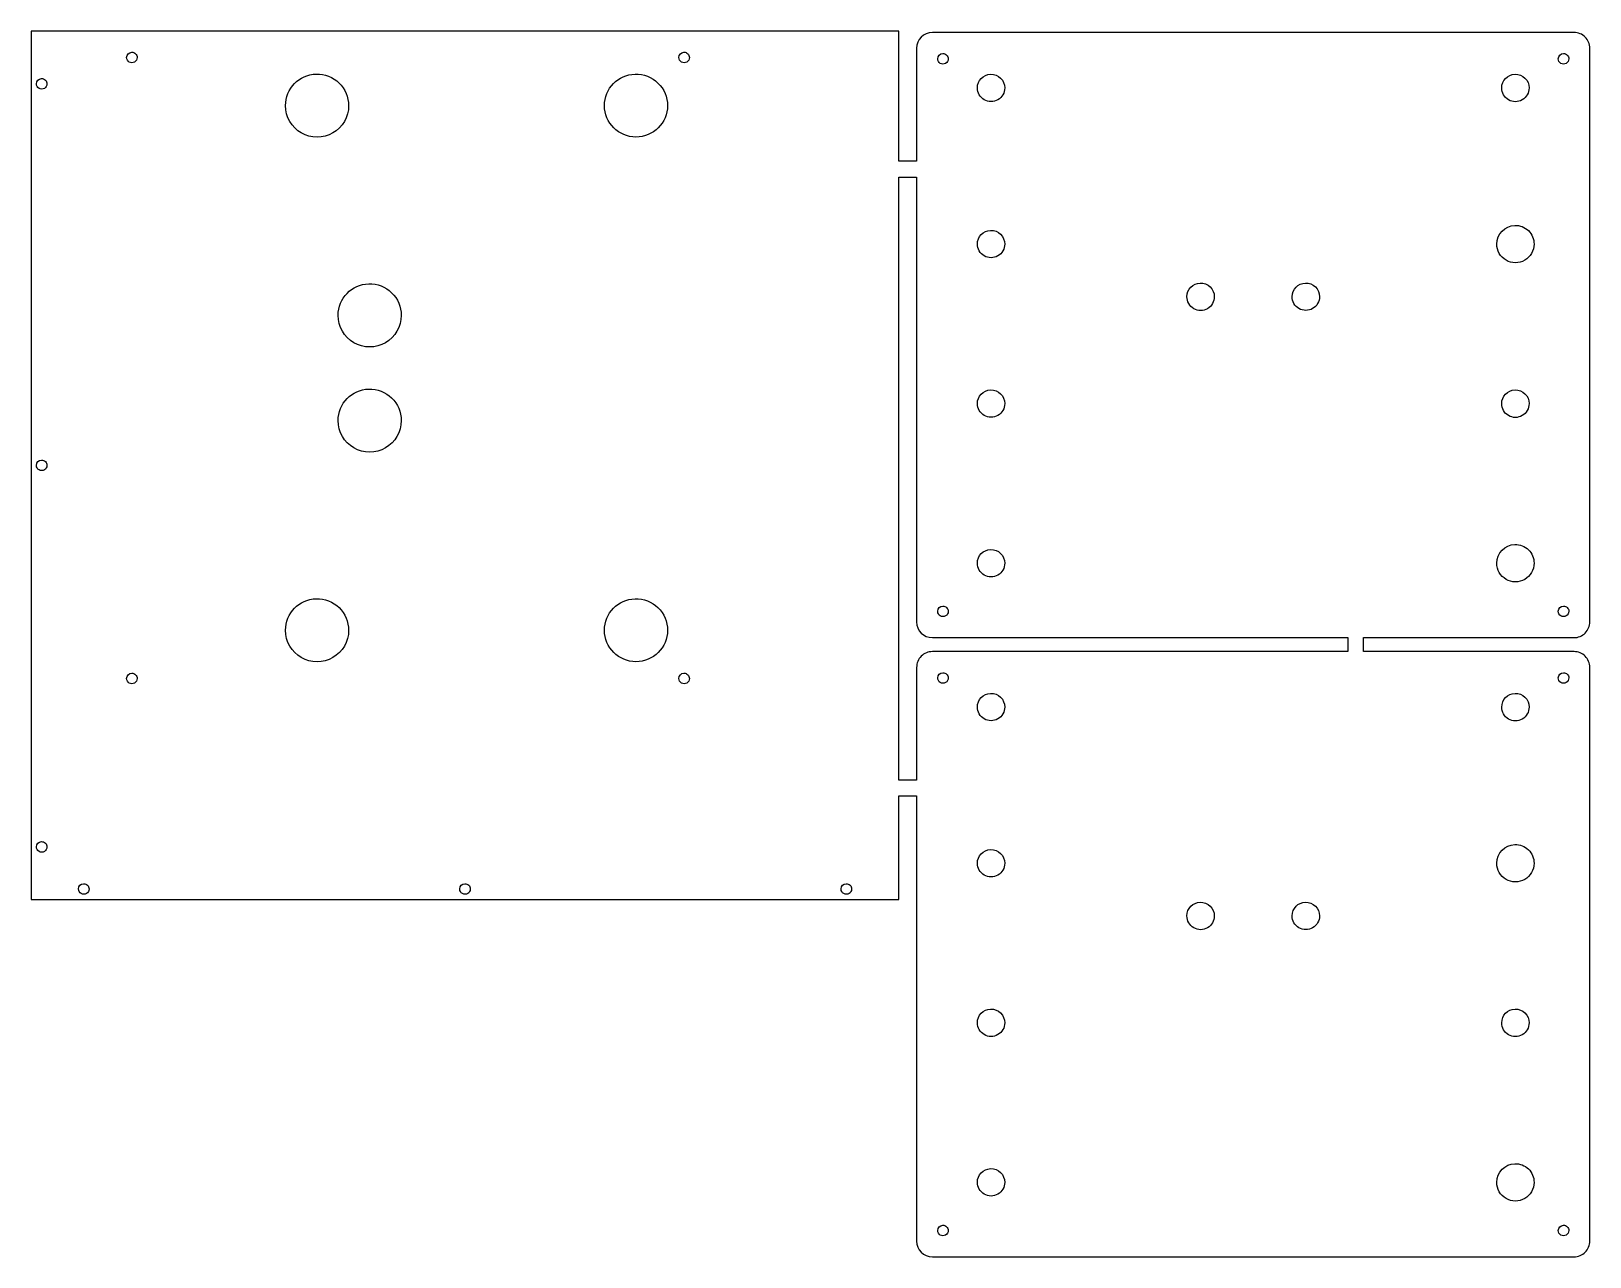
# Model space of a CAD drawing. Extents: x 7 to 303, y 57 to 290.
import ezdxf

# ---------------------------------------------------------------- set-up
doc = ezdxf.new("R2010")
doc.units = 0
doc.layers.add('Layer_1', color=7, linetype='CONTINUOUS')

msp = doc.modelspace()

# ---------------------------------------------------------------- linework, layer by layer
at = {"layer": 'Layer_1', "color": 7}
for p, q in [((6.702433, 290.38715), (6.702433, 125.386887)), ((171.702178, 290.38715), (6.702433, 290.38715)), ((6.702433, 290.38715), (6.702433, 290.38715)), ((171.702178, 265.665662), (171.702178, 290.38715)), ((300.062314, 290.144271), (178.062515, 290.144271)), ((25.824263, 286.387394), (25.824263, 286.387394)), ((130.823537, 286.386878), (130.823537, 286.386878)), ((175.062698, 287.144454), (175.062698, 265.665662)), ((180.03397, 286.144515), (180.03397, 286.144515)), ((298.033992, 286.144515), (298.033992, 286.144515)), ((303.062636, 178.144391), (303.062636, 287.144454)), ((60.889305, 282.236227), (60.889305, 282.236227)), ((121.526947, 282.23416), (121.526947, 282.23416)), ((189.13729, 282.214006), (189.13729, 282.214006)), ((288.837155, 282.214006), (288.837155, 282.214006)), ((8.674406, 281.3877), (8.674406, 281.3877)), ((175.062698, 265.665662), (171.702178, 265.665662)), ((171.702178, 262.665845), (175.062698, 262.665845)), ((171.702178, 148.067156), (171.702178, 262.665845)), ((171.702178, 262.665845), (171.702178, 262.665845)), ((175.062698, 262.665845), (175.062698, 178.144391)), ((189.13729, 252.534163), (189.13729, 252.534163)), ((288.808712, 253.482943), (288.808712, 253.482943)), ((70.887145, 242.384395), (70.887145, 242.384395)), ((228.987569, 242.533742), (228.987569, 242.533742)), ((248.987384, 242.533742), (248.987384, 242.533742)), ((70.887145, 222.384583), (70.887145, 222.384583)), ((189.13729, 222.214051), (189.13729, 222.214051)), ((288.837155, 222.214051), (288.837155, 222.214051)), ((8.674406, 208.887733), (8.674406, 208.887733)), ((288.808712, 192.842717), (288.808712, 192.842717)), ((189.13729, 191.89394), (189.13729, 191.89394)), ((60.889305, 182.536371), (60.889305, 182.536371)), ((121.526947, 182.534304), (121.526947, 182.534304)), ((180.03397, 181.144207), (180.03397, 181.144207)), ((298.033992, 181.144207), (298.033992, 181.144207)), ((178.062515, 175.144574), (257.060792, 175.144574)), ((257.060792, 175.144574), (257.060792, 172.485305)), ((260.060609, 172.485305), (260.060609, 175.144574)), ((260.060609, 175.144574), (300.062314, 175.144574)), ((257.060792, 172.485305), (178.062515, 172.485305)), ((300.062314, 172.485305), (260.060609, 172.485305)), ((175.062698, 169.48497), (175.062698, 148.067156)), ((303.062636, 60.484906), (303.062636, 169.48497)), ((25.824263, 168.387364), (25.824263, 168.387364)), ((130.823537, 168.386846), (130.823537, 168.386846)), ((180.03397, 168.485033), (180.03397, 168.485033)), ((298.033992, 168.485033), (298.033992, 168.485033)), ((189.13729, 164.554523), (189.13729, 164.554523)), ((288.837155, 164.554523), (288.837155, 164.554523)), ((175.062698, 148.067156), (171.702178, 148.067156)), ((171.702178, 125.386887), (171.702178, 145.067339)), ((171.702178, 145.067339), (175.062698, 145.067339)), ((175.062698, 145.067339), (175.062698, 60.484906)), ((8.674406, 136.387767), (8.674406, 136.387767)), ((189.13729, 134.874681), (189.13729, 134.874681)), ((288.808712, 135.823459), (288.808712, 135.823459)), ((16.674434, 128.388254), (16.674434, 128.388254)), ((89.173885, 128.386704), (89.173885, 128.386704)), ((161.674366, 128.387738), (161.674366, 128.387738)), ((6.702433, 125.386887), (171.702178, 125.386887)), ((228.987569, 124.874776), (228.987569, 124.874776)), ((248.987384, 124.874776), (248.987384, 124.874776)), ((189.13729, 104.554567), (189.13729, 104.554567)), ((288.837155, 104.554567), (288.837155, 104.554567)), ((189.13729, 74.234971), (189.13729, 74.234971)), ((288.808712, 75.183751), (288.808712, 75.183751)), ((180.03397, 63.485241), (180.03397, 63.485241)), ((298.033992, 63.485241), (298.033992, 63.485241)), ((178.062515, 57.485089), (300.062314, 57.485089))]:
    msp.add_line(p, q, dxfattribs=at)
for points in [[(178.062515, 290.144271), (176.405804, 290.14417), (175.062799, 288.801165), (175.062698, 287.144454)], [(302.183778, 289.26577), (301.621104, 289.828349), (300.857988, 290.144356), (300.062314, 290.144271)], [(303.062636, 287.144454), (303.062588, 287.940128), (302.746451, 288.703191), (302.183778, 289.26577)], [(24.85223, 285.386939), (24.851771, 285.928661), (25.282753, 286.372244), (25.824263, 286.387394)], [(25.352328, 284.520743), (25.042866, 284.699411), (24.85223, 285.029603), (24.85223, 285.386939)], [(26.352525, 284.520743), (26.043063, 284.342075), (25.66179, 284.342075), (25.352328, 284.520743)], [(25.824263, 286.387394), (26.094438, 286.39506), (26.356209, 286.293034), (26.549939, 286.104561)], [(26.852623, 285.386939), (26.852623, 285.029603), (26.661987, 284.699411), (26.352525, 284.520743)], [(26.549939, 286.104561), (26.743668, 285.916088), (26.852855, 285.657222), (26.852623, 285.386939)], [(130.349275, 284.511668), (130.03825, 284.692776), (129.848542, 285.02705), (129.852537, 285.386939)], [(129.852537, 285.386939), (129.852343, 285.92807), (130.282634, 286.371185), (130.823537, 286.386878)], [(131.355677, 284.511668), (131.044653, 284.33056), (130.660299, 284.33056), (130.349275, 284.511668)], [(130.823537, 286.386878), (131.09371, 286.394683), (131.355537, 286.29279), (131.549364, 286.104414)], [(131.852414, 285.386939), (131.85641, 285.02705), (131.666701, 284.692776), (131.355677, 284.511668)], [(131.549364, 286.104414), (131.743192, 285.916039), (131.852511, 285.657224), (131.852414, 285.386939)], [(179.559225, 284.269405), (179.248218, 284.450486), (179.0585, 284.784715), (179.062452, 285.144576)], [(179.062452, 285.144576), (179.062265, 285.685903), (179.492863, 286.129097), (180.03397, 286.144515)], [(180.03397, 286.144515), (180.304055, 286.152178), (180.565747, 286.050222), (180.759461, 285.861862)], [(181.062331, 285.144576), (181.066283, 284.784715), (180.876565, 284.450486), (180.565558, 284.269405)], [(180.759461, 285.861862), (180.953175, 285.673502), (181.062423, 285.41477), (181.062331, 285.144576)], [(297.559268, 284.269405), (297.248261, 284.450486), (297.058543, 284.784715), (297.062495, 285.144576)], [(297.062495, 285.144576), (297.062308, 285.685895), (297.492893, 286.129086), (298.033992, 286.144515)], [(298.033992, 286.144515), (298.304081, 286.152184), (298.565778, 286.050231), (298.759497, 285.86187)], [(299.062374, 285.144576), (299.066326, 284.784715), (298.876608, 284.450486), (298.565601, 284.269405)], [(298.759497, 285.86187), (298.953215, 285.673509), (299.062467, 285.414774), (299.062374, 285.144576)], [(55.062273, 276.23711), (55.061401, 279.484086), (57.643678, 282.142623), (60.889305, 282.236227)], [(60.889305, 282.236227), (62.510255, 282.283056), (64.081136, 281.67177), (65.244085, 280.541628)], [(115.702497, 276.23711), (115.702703, 279.48231), (118.283136, 282.139211), (121.526947, 282.23416)], [(121.526947, 282.23416), (123.147891, 282.281548), (124.718993, 281.670796), (125.882334, 280.541042)], [(180.565558, 284.269405), (180.254552, 284.088324), (179.870231, 284.088324), (179.559225, 284.269405)], [(186.61238, 279.614165), (186.611878, 281.021223), (187.730819, 282.173369), (189.13729, 282.214006)], [(189.13729, 282.214006), (189.839776, 282.234357), (190.52058, 281.969461), (191.024577, 281.479678)], [(286.312765, 279.614165), (286.312256, 281.021026), (287.430888, 282.173093), (288.837155, 282.214006)], [(288.837155, 282.214006), (289.539639, 282.234354), (290.220441, 281.969458), (290.724436, 281.479675)], [(298.565601, 284.269405), (298.254595, 284.088324), (297.870274, 284.088324), (297.559268, 284.269405)], [(8.199124, 279.511496), (7.888106, 279.692593), (7.698394, 280.02685), (7.702372, 280.386727)], [(7.702372, 280.386727), (7.701633, 280.92865), (8.132695, 281.372545), (8.674406, 281.3877)], [(9.205499, 279.511496), (8.894482, 279.330399), (8.510141, 279.330399), (8.199124, 279.511496)], [(8.674406, 281.3877), (8.944582, 281.395226), (9.206299, 281.293067), (9.399931, 281.104497)], [(9.70225, 280.386727), (9.706228, 280.02685), (9.516516, 279.692593), (9.205499, 279.511496)], [(9.399931, 281.104497), (9.593563, 280.915927), (9.702618, 280.657008), (9.70225, 280.386727)], [(65.244085, 280.541628), (66.407034, 279.411486), (67.063009, 277.858736), (67.062571, 276.23711)], [(125.882334, 280.541042), (127.045674, 279.411287), (127.702177, 277.858747), (127.702282, 276.23711)], [(187.91243, 277.362412), (187.107956, 277.826875), (186.61238, 278.685238), (186.61238, 279.614165)], [(191.81258, 279.614165), (191.81258, 278.685238), (191.317003, 277.826875), (190.51253, 277.362412)], [(191.024577, 281.479678), (191.528574, 280.989895), (191.812831, 280.316945), (191.81258, 279.614165)], [(287.604167, 277.338143), (286.795449, 277.809108), (286.302238, 278.678364), (286.312765, 279.614165)], [(291.512436, 279.614165), (291.522963, 278.678364), (291.029752, 277.809108), (290.221034, 277.338143)], [(290.724436, 281.479675), (291.228432, 280.989892), (291.512688, 280.316944), (291.512436, 279.614165)], [(58.062347, 271.040828), (56.205895, 272.112651), (55.062273, 274.093463), (55.062273, 276.23711)], [(67.062571, 276.23711), (67.062571, 274.093463), (65.91895, 272.112651), (64.062497, 271.040828)], [(121.702389, 270.272969), (118.402676, 270.272969), (115.722217, 272.937455), (115.702497, 276.23711)], [(127.702282, 276.23711), (127.682561, 272.937455), (125.002102, 270.272969), (121.702389, 270.272969)], [(190.51253, 277.362412), (189.708056, 276.897949), (188.716903, 276.897949), (187.91243, 277.362412)], [(290.221034, 277.338143), (289.412316, 276.867177), (288.412885, 276.867177), (287.604167, 277.338143)], [(64.062497, 271.040828), (62.206044, 269.969004), (59.9188, 269.969004), (58.062347, 271.040828)], [(186.61238, 249.934323), (186.611879, 251.341381), (187.730819, 252.493527), (189.13729, 252.534163)], [(189.13729, 252.534163), (189.839776, 252.554514), (190.52058, 252.289619), (191.024577, 251.799836)], [(285.362435, 249.934323), (285.362361, 251.854596), (286.889259, 253.426837), (288.808712, 253.482943)], [(288.808712, 253.482943), (289.767888, 253.51107), (290.697595, 253.149697), (291.385986, 252.48117)], [(291.385986, 252.48117), (292.074376, 251.812643), (292.462806, 250.893911), (292.462767, 249.934323)], [(187.91243, 247.68257), (187.107956, 248.147033), (186.61238, 249.005396), (186.61238, 249.934323)], [(191.81258, 249.934323), (191.81258, 249.005396), (191.317003, 248.147033), (190.51253, 247.68257)], [(191.024577, 251.799836), (191.528574, 251.310053), (191.812831, 250.637103), (191.81258, 249.934323)], [(287.137518, 246.859789), (286.039093, 247.493965), (285.362435, 248.66597), (285.362435, 249.934323)], [(292.462767, 249.934323), (292.462767, 248.66597), (291.786109, 247.493965), (290.687684, 246.859789)], [(190.51253, 247.68257), (189.708056, 247.218107), (188.716903, 247.218107), (187.91243, 247.68257)], [(290.687684, 246.859789), (289.589258, 246.225613), (288.235943, 246.225613), (287.137518, 246.859789)], [(65.062179, 236.386831), (65.062115, 239.632425), (67.642932, 242.289713), (70.887145, 242.384395)], [(70.887145, 242.384395), (72.508178, 242.431786), (74.07936, 241.820964), (75.242716, 240.691098)], [(75.242716, 240.691098), (76.406072, 239.561231), (77.062514, 238.008557), (77.06248, 236.386831)], [(226.462661, 239.934417), (226.46244, 241.341274), (227.581299, 242.49311), (228.987569, 242.533742)], [(228.987569, 242.533742), (229.689878, 242.553948), (230.370467, 242.289059), (230.874335, 241.799404)], [(230.874335, 241.799404), (231.378203, 241.309749), (231.662451, 240.637016), (231.662343, 239.934417)], [(246.462473, 239.934417), (246.462251, 241.341275), (247.581112, 242.493111), (248.987384, 242.533742)], [(248.987384, 242.533742), (249.68978, 242.55409), (250.370504, 242.289265), (250.874485, 241.799594)], [(250.874485, 241.799594), (251.378466, 241.309923), (251.662785, 240.637108), (251.662673, 239.934417)], [(227.754205, 237.65879), (226.945556, 238.129649), (226.452306, 238.998727), (226.462661, 239.934417)], [(230.370799, 237.65879), (229.56215, 237.18793), (228.562854, 237.18793), (227.754205, 237.65879)], [(231.662343, 239.934417), (231.672698, 238.998727), (231.179448, 238.129649), (230.370799, 237.65879)], [(247.762523, 237.682664), (246.958049, 238.147127), (246.462473, 239.005491), (246.462473, 239.934417)], [(250.362623, 237.682664), (249.558149, 237.218201), (248.566997, 237.218201), (247.762523, 237.682664)], [(251.662673, 239.934417), (251.662673, 239.005491), (251.167097, 238.147127), (250.362623, 237.682664)], [(68.062254, 231.190548), (66.205801, 232.262371), (65.062179, 234.243183), (65.062179, 236.386831)], [(77.06248, 236.386831), (77.06248, 234.243183), (75.918858, 232.262371), (74.062405, 231.190548)], [(74.062405, 231.190548), (72.205951, 230.118724), (69.918707, 230.118724), (68.062254, 231.190548)], [(65.062179, 216.387016), (65.062113, 219.632612), (67.642931, 222.289902), (70.887145, 222.384583)], [(70.887145, 222.384583), (72.508179, 222.431974), (74.079361, 221.821152), (75.242717, 220.691285)], [(75.242717, 220.691285), (76.406073, 219.561418), (77.062515, 218.008743), (77.06248, 216.387016)], [(186.61238, 219.614211), (186.611879, 221.021269), (187.730819, 222.173415), (189.13729, 222.214051)], [(187.91243, 217.362458), (187.107956, 217.826921), (186.61238, 218.685284), (186.61238, 219.614211)], [(189.13729, 222.214051), (189.839776, 222.234402), (190.52058, 221.969507), (191.024577, 221.479724)], [(191.81258, 219.614211), (191.81258, 218.685284), (191.317003, 217.826921), (190.51253, 217.362458)], [(191.024577, 221.479724), (191.528574, 220.989941), (191.812831, 220.316991), (191.81258, 219.614211)], [(287.604167, 217.338189), (286.795449, 217.809154), (286.302238, 218.67841), (286.312765, 219.614211)], [(286.312765, 219.614211), (286.312256, 221.021072), (287.430888, 222.173139), (288.837155, 222.214051)], [(288.837155, 222.214051), (289.539639, 222.2344), (290.220441, 221.969504), (290.724436, 221.479721)], [(291.512436, 219.614211), (291.522963, 218.67841), (291.029752, 217.809154), (290.221034, 217.338189)], [(290.724436, 221.479721), (291.228431, 220.989938), (291.512688, 220.31699), (291.512436, 219.614211)], [(68.062254, 211.190733), (66.205801, 212.262557), (65.062179, 214.243369), (65.062179, 216.387016)], [(77.06248, 216.387016), (77.06248, 214.243369), (75.918858, 212.262557), (74.062405, 211.190733)], [(190.51253, 217.362458), (189.708056, 216.897995), (188.716903, 216.897995), (187.91243, 217.362458)], [(290.221034, 217.338189), (289.412316, 216.867223), (288.412885, 216.867223), (287.604167, 217.338189)], [(74.062405, 211.190733), (72.205951, 210.11891), (69.918707, 210.11891), (68.062254, 211.190733)], [(8.199124, 207.01153), (7.888106, 207.192627), (7.698394, 207.526883), (7.702372, 207.886761)], [(7.702372, 207.886761), (7.701634, 208.428683), (8.132695, 208.872577), (8.674406, 208.887733)], [(8.674406, 208.887733), (8.944582, 208.895259), (9.206299, 208.7931), (9.399931, 208.60453)], [(9.70225, 207.886761), (9.706228, 207.526883), (9.516516, 207.192627), (9.205499, 207.01153)], [(9.399931, 208.60453), (9.593562, 208.415961), (9.702617, 208.157042), (9.70225, 207.886761)], [(9.205499, 207.01153), (8.894482, 206.830433), (8.510141, 206.830433), (8.199124, 207.01153)], [(285.362435, 189.294096), (285.362361, 191.214369), (286.889259, 192.786611), (288.808712, 192.842717)], [(288.808712, 192.842717), (289.767888, 192.870843), (290.697595, 192.509471), (291.385986, 191.840943)], [(186.61238, 189.294096), (186.611877, 190.701155), (187.730818, 191.853303), (189.13729, 191.89394)], [(189.13729, 191.89394), (189.839776, 191.91429), (190.520581, 191.649395), (191.024578, 191.159611)], [(191.024578, 191.159611), (191.528575, 190.669827), (191.812832, 189.996877), (191.81258, 189.294096)], [(291.385986, 191.840943), (292.074376, 191.172416), (292.462806, 190.253684), (292.462767, 189.294096)], [(187.91243, 187.042343), (187.107956, 187.506807), (186.61238, 188.36517), (186.61238, 189.294096)], [(190.51253, 187.042343), (189.708056, 186.57788), (188.716903, 186.57788), (187.91243, 187.042343)], [(191.81258, 189.294096), (191.81258, 188.36517), (191.317003, 187.506807), (190.51253, 187.042343)], [(287.137518, 186.219562), (286.039093, 186.853738), (285.362435, 188.025744), (285.362435, 189.294096)], [(292.462767, 189.294096), (292.462767, 188.025744), (291.786109, 186.853738), (290.687684, 186.219562)], [(290.687684, 186.219562), (289.589258, 185.585386), (288.235943, 185.585386), (287.137518, 186.219562)], [(55.062273, 176.536737), (55.061122, 179.783914), (57.643478, 182.442762), (60.889305, 182.536371)], [(60.889305, 182.536371), (62.510345, 182.583202), (64.081306, 181.971847), (65.244271, 180.841593)], [(65.244271, 180.841593), (66.407235, 179.711338), (67.063149, 178.158453), (67.062571, 176.536737)], [(115.702497, 176.536737), (115.702423, 179.782138), (118.282935, 182.439349), (121.526947, 182.534304)], [(121.526947, 182.534304), (123.147981, 182.581695), (124.719163, 181.970873), (125.882519, 180.841006)], [(125.882519, 180.841006), (127.045875, 179.711139), (127.702317, 178.158464), (127.702282, 176.536737)], [(179.062452, 180.144267), (179.062265, 180.685595), (179.492863, 181.128789), (180.03397, 181.144207)], [(180.03397, 181.144207), (180.304055, 181.15187), (180.565747, 181.049914), (180.759461, 180.861554)], [(180.759461, 180.861554), (180.953176, 180.673194), (181.062424, 180.414461), (181.062331, 180.144267)], [(297.062495, 180.144267), (297.062308, 180.685587), (297.492893, 181.128778), (298.033992, 181.144207)], [(298.033992, 181.144207), (298.304081, 181.151876), (298.565778, 181.049923), (298.759497, 180.861562)], [(298.759497, 180.861562), (298.953216, 180.673201), (299.062467, 180.414465), (299.062374, 180.144267)], [(175.062698, 178.144391), (175.062799, 176.487679), (176.405804, 175.144675), (178.062515, 175.144574)], [(179.559225, 179.269097), (179.248218, 179.450177), (179.0585, 179.784407), (179.062452, 180.144267)], [(180.565558, 179.269097), (180.254552, 179.088016), (179.870231, 179.088016), (179.559225, 179.269097)], [(181.062331, 180.144267), (181.066283, 179.784407), (180.876565, 179.450177), (180.565558, 179.269097)], [(297.559268, 179.269097), (297.248261, 179.450177), (297.058543, 179.784407), (297.062495, 180.144267)], [(298.565601, 179.269097), (298.254595, 179.088016), (297.870274, 179.088016), (297.559268, 179.269097)], [(299.062374, 180.144267), (299.066326, 179.784407), (298.876608, 179.450177), (298.565601, 179.269097)], [(302.183778, 176.023075), (302.746451, 176.585654), (303.062588, 177.348717), (303.062636, 178.144391)], [(58.062347, 171.340455), (56.205895, 172.412279), (55.062273, 174.39309), (55.062273, 176.536737)], [(67.062571, 176.536737), (67.062571, 174.39309), (65.91895, 172.412279), (64.062497, 171.340455)], [(121.702389, 170.572596), (118.402676, 170.572596), (115.722217, 173.237083), (115.702497, 176.536737)], [(127.702282, 176.536737), (127.682561, 173.237083), (125.002102, 170.572596), (121.702389, 170.572596)], [(300.062314, 175.144574), (300.857988, 175.144488), (301.621104, 175.460496), (302.183778, 176.023075)], [(178.062515, 172.485305), (177.266839, 172.485256), (176.503773, 172.169118), (175.941194, 171.606442)], [(302.183961, 171.606621), (301.621273, 172.169312), (300.858077, 172.48539), (300.062314, 172.485305)], [(64.062497, 171.340455), (62.206044, 170.268632), (59.9188, 170.268632), (58.062347, 171.340455)], [(175.941194, 171.606442), (175.378615, 171.043766), (175.062609, 170.280646), (175.062698, 169.48497)], [(303.062636, 169.48497), (303.062725, 170.280733), (302.74665, 171.04393), (302.183961, 171.606621)], [(24.85223, 167.386909), (24.851771, 167.928631), (25.282753, 168.372214), (25.824263, 168.387364)], [(25.352328, 166.520713), (25.042866, 166.699381), (24.85223, 167.029573), (24.85223, 167.386909)], [(26.352525, 166.520713), (26.043063, 166.342045), (25.66179, 166.342045), (25.352328, 166.520713)], [(25.824263, 168.387364), (26.094438, 168.39503), (26.356209, 168.293004), (26.549939, 168.104531)], [(26.852623, 167.386909), (26.852623, 167.029573), (26.661987, 166.699381), (26.352525, 166.520713)], [(26.549939, 168.104531), (26.743668, 167.916058), (26.852855, 167.657192), (26.852623, 167.386909)], [(130.349275, 166.511638), (130.03825, 166.692746), (129.848542, 167.02702), (129.852537, 167.386909)], [(129.852537, 167.386909), (129.852344, 167.928039), (130.282634, 168.371153), (130.823537, 168.386846)], [(131.355677, 166.511638), (131.044653, 166.33053), (130.660299, 166.33053), (130.349275, 166.511638)], [(130.823537, 168.386846), (131.09371, 168.394651), (131.355536, 168.292758), (131.549364, 168.104383)], [(131.852414, 167.386909), (131.85641, 167.02702), (131.666701, 166.692746), (131.355677, 166.511638)], [(131.549364, 168.104383), (131.743191, 167.916008), (131.85251, 167.657194), (131.852414, 167.386909)], [(179.559225, 166.609922), (179.248218, 166.791003), (179.0585, 167.125232), (179.062452, 167.485093)], [(179.062452, 167.485093), (179.062265, 168.02642), (179.492863, 168.469615), (180.03397, 168.485033)], [(180.565558, 166.609922), (180.254552, 166.428841), (179.870231, 166.428841), (179.559225, 166.609922)], [(180.03397, 168.485033), (180.304055, 168.492696), (180.565747, 168.39074), (180.759461, 168.20238)], [(181.062331, 167.485093), (181.066283, 167.125232), (180.876565, 166.791003), (180.565558, 166.609922)], [(180.759461, 168.20238), (180.953176, 168.014019), (181.062424, 167.755287), (181.062331, 167.485093)], [(297.559268, 166.609922), (297.248261, 166.791003), (297.058543, 167.125232), (297.062495, 167.485093)], [(297.062495, 167.485093), (297.062308, 168.026412), (297.492893, 168.469603), (298.033992, 168.485033)], [(298.565601, 166.609922), (298.254595, 166.428841), (297.870274, 166.428841), (297.559268, 166.609922)], [(298.033992, 168.485033), (298.304081, 168.492701), (298.565778, 168.390748), (298.759497, 168.202387)], [(299.062374, 167.485093), (299.066326, 167.125232), (298.876608, 166.791003), (298.565601, 166.609922)], [(298.759497, 168.202387), (298.953216, 168.014026), (299.062467, 167.75529), (299.062374, 167.485093)], [(186.612479, 161.955198), (186.612256, 163.362018), (187.731058, 164.513839), (189.13729, 164.554523)], [(189.13729, 164.554523), (189.839686, 164.574871), (190.520411, 164.310046), (191.024392, 163.820375)], [(191.024392, 163.820375), (191.528373, 163.330704), (191.812692, 162.657889), (191.81258, 161.955198)], [(286.312765, 161.955198), (286.312536, 163.361859), (287.431088, 164.513616), (288.837155, 164.554523)], [(288.837155, 164.554523), (289.53955, 164.574869), (290.220272, 164.310043), (290.724251, 163.820372)], [(290.724251, 163.820372), (291.228231, 163.330702), (291.512548, 162.657888), (291.512436, 161.955198)], [(187.91248, 159.703532), (187.108037, 160.167977), (186.612479, 161.026307), (186.612479, 161.955198)], [(191.81258, 161.955198), (191.81248, 161.026307), (191.316922, 160.167977), (190.51248, 159.703532)], [(287.604165, 159.67917), (286.795446, 160.150138), (286.302236, 161.019396), (286.312765, 161.955198)], [(291.512436, 161.955198), (291.522966, 161.019396), (291.029756, 160.150138), (290.221036, 159.67917)], [(190.51248, 159.703532), (189.708037, 159.239087), (188.716922, 159.239087), (187.91248, 159.703532)], [(290.221036, 159.67917), (289.412317, 159.208203), (288.412884, 159.208203), (287.604165, 159.67917)], [(7.702372, 135.386793), (7.701632, 135.928716), (8.132694, 136.372612), (8.674406, 136.387767)], [(8.674406, 136.387767), (8.944582, 136.395293), (9.2063, 136.293134), (9.399932, 136.104564)], [(8.199124, 134.511562), (7.888106, 134.692659), (7.698394, 135.026915), (7.702372, 135.386793)], [(9.205499, 134.511562), (8.894482, 134.330465), (8.510141, 134.330465), (8.199124, 134.511562)], [(9.70225, 135.386793), (9.706228, 135.026915), (9.516516, 134.692659), (9.205499, 134.511562)], [(9.399932, 136.104564), (9.593563, 135.915994), (9.702618, 135.657074), (9.70225, 135.386793)], [(186.612479, 132.275357), (186.612256, 133.682177), (187.731058, 134.833998), (189.13729, 134.874681)], [(189.13729, 134.874681), (189.839686, 134.89503), (190.520411, 134.630204), (191.024392, 134.140534)], [(191.024392, 134.140534), (191.528373, 133.650863), (191.812692, 132.978048), (191.81258, 132.275357)], [(285.362601, 132.275357), (285.362805, 134.195366), (286.889525, 135.767271), (288.808712, 135.823459)], [(288.808712, 135.823459), (289.767798, 135.851583), (290.697425, 135.49028), (291.3858, 134.821866)], [(291.3858, 134.821866), (292.074174, 134.153452), (292.462666, 133.234855), (292.462767, 132.275357)], [(187.91248, 130.023691), (187.108037, 130.488136), (186.612479, 131.346466), (186.612479, 132.275357)], [(191.81258, 132.275357), (191.81248, 131.346466), (191.316922, 130.488136), (190.51248, 130.023691)], [(287.137601, 129.200966), (286.039227, 129.835113), (285.362601, 131.007064), (285.362601, 132.275357)], [(292.462767, 132.275357), (292.462601, 131.007064), (291.785974, 129.835113), (290.687601, 129.200966)], [(15.7024, 127.386767), (15.701382, 127.928889), (16.132523, 128.373094), (16.674434, 128.388254)], [(16.674434, 128.388254), (16.9447, 128.395783), (17.206497, 128.293554), (17.400144, 128.104872)], [(17.400144, 128.104872), (17.593792, 127.916191), (17.702785, 127.657137), (17.702278, 127.386767)], [(88.202367, 127.386767), (88.202181, 127.928093), (88.632779, 128.371286), (89.173885, 128.386704)], [(89.173885, 128.386704), (89.44397, 128.394367), (89.705661, 128.292412), (89.899375, 128.104052)], [(89.899375, 128.104052), (90.093089, 127.915692), (90.202338, 127.65696), (90.202246, 127.386767)], [(160.702335, 127.386767), (160.701596, 127.928688), (161.132656, 128.372582), (161.674366, 128.387738)], [(161.674366, 128.387738), (161.944542, 128.395265), (162.206259, 128.293106), (162.399891, 128.104536)], [(162.399891, 128.104536), (162.593524, 127.915967), (162.702579, 127.657048), (162.702211, 127.386767)], [(190.51248, 130.023691), (189.708037, 129.559245), (188.716922, 129.559245), (187.91248, 130.023691)], [(290.687601, 129.200966), (289.589227, 128.56682), (288.235974, 128.56682), (287.137601, 129.200966)], [(16.199152, 126.511536), (15.888135, 126.692633), (15.698422, 127.026889), (15.7024, 127.386767)], [(17.205527, 126.511536), (16.89451, 126.330439), (16.510169, 126.330439), (16.199152, 126.511536)], [(17.702278, 127.386767), (17.706257, 127.026889), (17.516544, 126.692633), (17.205527, 126.511536)], [(88.69914, 126.511596), (88.388133, 126.692677), (88.198415, 127.026906), (88.202367, 127.386767)], [(89.705473, 126.511596), (89.394467, 126.330515), (89.010146, 126.330515), (88.69914, 126.511596)], [(90.202246, 127.386767), (90.206198, 127.026906), (90.01648, 126.692677), (89.705473, 126.511596)], [(161.199058, 126.511458), (160.888028, 126.692576), (160.698323, 127.026867), (160.702335, 127.386767)], [(162.205488, 126.511458), (161.894457, 126.33034), (161.510089, 126.33034), (161.199058, 126.511458)], [(162.702211, 127.386767), (162.706223, 127.026867), (162.516518, 126.692576), (162.205488, 126.511458)], [(226.462661, 122.274932), (226.462159, 123.681991), (227.581098, 124.834138), (228.987569, 124.874776)], [(228.987569, 124.874776), (229.689967, 124.894984), (230.370637, 124.630026), (230.874521, 124.140258)], [(246.462573, 122.274932), (246.462069, 123.681954), (247.58095, 124.834086), (248.987384, 124.874776)], [(248.987384, 124.874776), (249.68987, 124.895126), (250.370674, 124.630231), (250.874671, 124.140447)], [(227.754203, 119.999299), (226.945553, 120.47016), (226.452304, 121.339241), (226.462661, 122.274932)], [(231.662343, 122.274932), (231.6727, 121.339241), (231.179451, 120.47016), (230.370801, 119.999299)], [(230.874521, 124.140258), (231.378404, 123.65049), (231.662591, 122.977621), (231.662343, 122.274932)], [(247.762573, 120.023266), (246.95813, 120.487711), (246.462573, 121.346042), (246.462573, 122.274932)], [(251.662673, 122.274932), (251.662573, 121.346042), (251.167016, 120.487711), (250.362573, 120.023266)], [(250.874671, 124.140447), (251.378668, 123.650663), (251.662925, 122.977713), (251.662673, 122.274932)], [(230.370801, 119.999299), (229.562151, 119.528438), (228.562853, 119.528438), (227.754203, 119.999299)], [(250.362573, 120.023266), (249.55813, 119.558821), (248.567016, 119.558821), (247.762573, 120.023266)], [(186.612479, 101.955245), (186.612258, 103.362064), (187.731059, 104.513883), (189.13729, 104.554567)], [(189.13729, 104.554567), (189.839686, 104.574915), (190.52041, 104.31009), (191.024391, 103.82042)], [(191.024391, 103.82042), (191.528372, 103.33075), (191.812691, 102.657935), (191.81258, 101.955245)], [(286.312765, 101.955245), (286.312537, 103.361905), (287.431089, 104.51366), (288.837155, 104.554567)], [(288.837155, 104.554567), (289.539549, 104.574913), (290.220271, 104.310087), (290.72425, 103.820417)], [(290.72425, 103.820417), (291.22823, 103.330747), (291.512548, 102.657934), (291.512436, 101.955245)], [(187.91248, 99.703579), (187.108037, 100.168024), (186.612479, 101.026354), (186.612479, 101.955245)], [(191.81258, 101.955245), (191.81248, 101.026354), (191.316922, 100.168024), (190.51248, 99.703579)], [(287.604165, 99.679217), (286.795446, 100.150184), (286.302236, 101.019442), (286.312765, 101.955245)], [(291.512436, 101.955245), (291.522966, 101.019442), (291.029756, 100.150184), (290.221036, 99.679217)], [(190.51248, 99.703579), (189.708037, 99.239133), (188.716922, 99.239133), (187.91248, 99.703579)], [(290.221036, 99.679217), (289.412317, 99.20825), (288.412884, 99.20825), (287.604165, 99.679217)], [(186.612479, 71.63513), (186.611977, 73.042151), (187.730858, 74.194281), (189.13729, 74.234971)], [(189.13729, 74.234971), (189.839776, 74.255322), (190.52058, 73.990426), (191.024577, 73.500643)], [(285.362601, 71.63513), (285.362524, 73.555341), (286.889324, 75.127557), (288.808712, 75.183751)], [(288.808712, 75.183751), (289.767888, 75.211877), (290.697595, 74.850505), (291.385986, 74.181978)], [(291.385986, 74.181978), (292.074376, 73.51345), (292.462806, 72.594718), (292.462767, 71.63513)], [(187.91248, 69.383464), (187.108037, 69.847909), (186.612479, 70.70624), (186.612479, 71.63513)], [(191.81258, 71.63513), (191.81248, 70.70624), (191.316922, 69.847909), (190.51248, 69.383464)], [(191.024577, 73.500643), (191.528574, 73.01086), (191.812831, 72.337911), (191.81258, 71.63513)], [(287.137601, 68.56074), (286.039227, 69.194886), (285.362601, 70.366837), (285.362601, 71.63513)], [(292.462767, 71.63513), (292.462601, 70.366837), (291.785974, 69.194886), (290.687601, 68.56074)], [(190.51248, 69.383464), (189.708037, 68.919019), (188.716922, 68.919019), (187.91248, 69.383464)], [(290.687601, 68.56074), (289.589227, 67.926594), (288.235974, 67.926594), (287.137601, 68.56074)], [(179.559225, 61.610131), (179.248218, 61.791212), (179.0585, 62.125441), (179.062452, 62.485301)], [(179.062452, 62.485301), (179.062265, 63.026629), (179.492863, 63.469823), (180.03397, 63.485241)], [(180.03397, 63.485241), (180.304055, 63.492904), (180.565747, 63.390949), (180.759461, 63.202588)], [(181.062331, 62.485301), (181.066283, 62.125441), (180.876565, 61.791212), (180.565558, 61.610131)], [(180.759461, 63.202588), (180.953176, 63.014228), (181.062424, 62.755495), (181.062331, 62.485301)], [(297.559268, 61.610131), (297.248261, 61.791212), (297.058543, 62.125441), (297.062495, 62.485301)], [(297.062495, 62.485301), (297.062308, 63.026621), (297.492893, 63.469812), (298.033992, 63.485241)], [(298.033992, 63.485241), (298.304081, 63.49291), (298.565778, 63.390957), (298.759497, 63.202596)], [(299.062374, 62.485301), (299.066326, 62.125441), (298.876608, 61.791212), (298.565601, 61.610131)], [(298.759497, 63.202596), (298.953216, 63.014235), (299.062467, 62.755499), (299.062374, 62.485301)], [(175.062698, 60.484906), (175.062799, 58.828195), (176.405804, 57.485191), (178.062515, 57.485089)], [(180.565558, 61.610131), (180.254552, 61.42905), (179.870231, 61.42905), (179.559225, 61.610131)], [(298.565601, 61.610131), (298.254595, 61.42905), (297.870274, 61.42905), (297.559268, 61.610131)], [(302.183778, 58.36359), (302.746451, 58.926169), (303.062588, 59.689232), (303.062636, 60.484906)], [(300.062314, 57.485089), (300.857988, 57.485004), (301.621104, 57.801012), (302.183778, 58.36359)]]:
    msp.add_open_spline(points, degree=3, dxfattribs=at)

doc.saveas('drawing.dxf')
